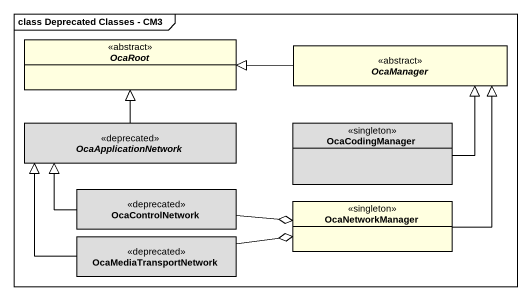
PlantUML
@startuml
mainframe class Deprecated Classes - CM3
hide circle
hide empty members
abstract class OcaRoot <<abstract>> #FFFFE0
abstract class OcaManager <<abstract>> #FFFFE0
abstract class OcaApplicationNetwork <<deprecated>> #DDDDDD
class OcaCodingManager <<singleton>> #DDDDDD
class OcaControlNetwork <<deprecated>> #DDDDDD
class OcaNetworkManager <<singleton>> #FFFFE0
class OcaMediaTransportNetwork <<deprecated>> #DDDDDD
OcaManager -left-|> OcaRoot
OcaApplicationNetwork -up-|> OcaRoot
OcaCodingManager -up-|> OcaManager
OcaControlNetwork -up-|> OcaApplicationNetwork
OcaControlNetwork -right-o OcaNetworkManager
OcaNetworkManager -up-|> OcaManager
OcaMediaTransportNetwork -up-|> OcaApplicationNetwork
OcaMediaTransportNetwork -right-o OcaNetworkManager
@enduml
